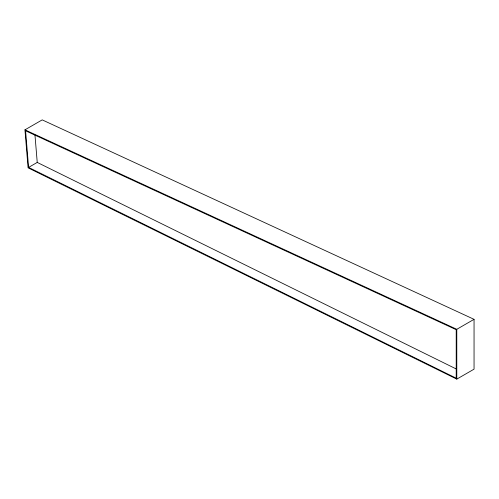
<?xml version="1.0" encoding="UTF-8"?>
<svg xmlns="http://www.w3.org/2000/svg" width="499" height="499" viewBox="0 0 499 499"><rect width="100%" height="100%" fill="white"/><g stroke="black" fill="none" stroke-linecap="round" stroke-linejoin="round"><path stroke-width="0.75" d="M24.95 129.84L42.209 119.879L474.05 319.329L474.05 369.16L456.791 379.121L28.081 167.826L24.95 129.84L456.791 329.296L474.05 319.329M28.599 167.402L456.211 378.192L456.211 329.696L25.58 130.8L28.599 167.402L37.232 162.418L456.46 369.073M34.967 134.967L37.232 162.418M456.791 329.296L456.791 379.121"/></g></svg>
